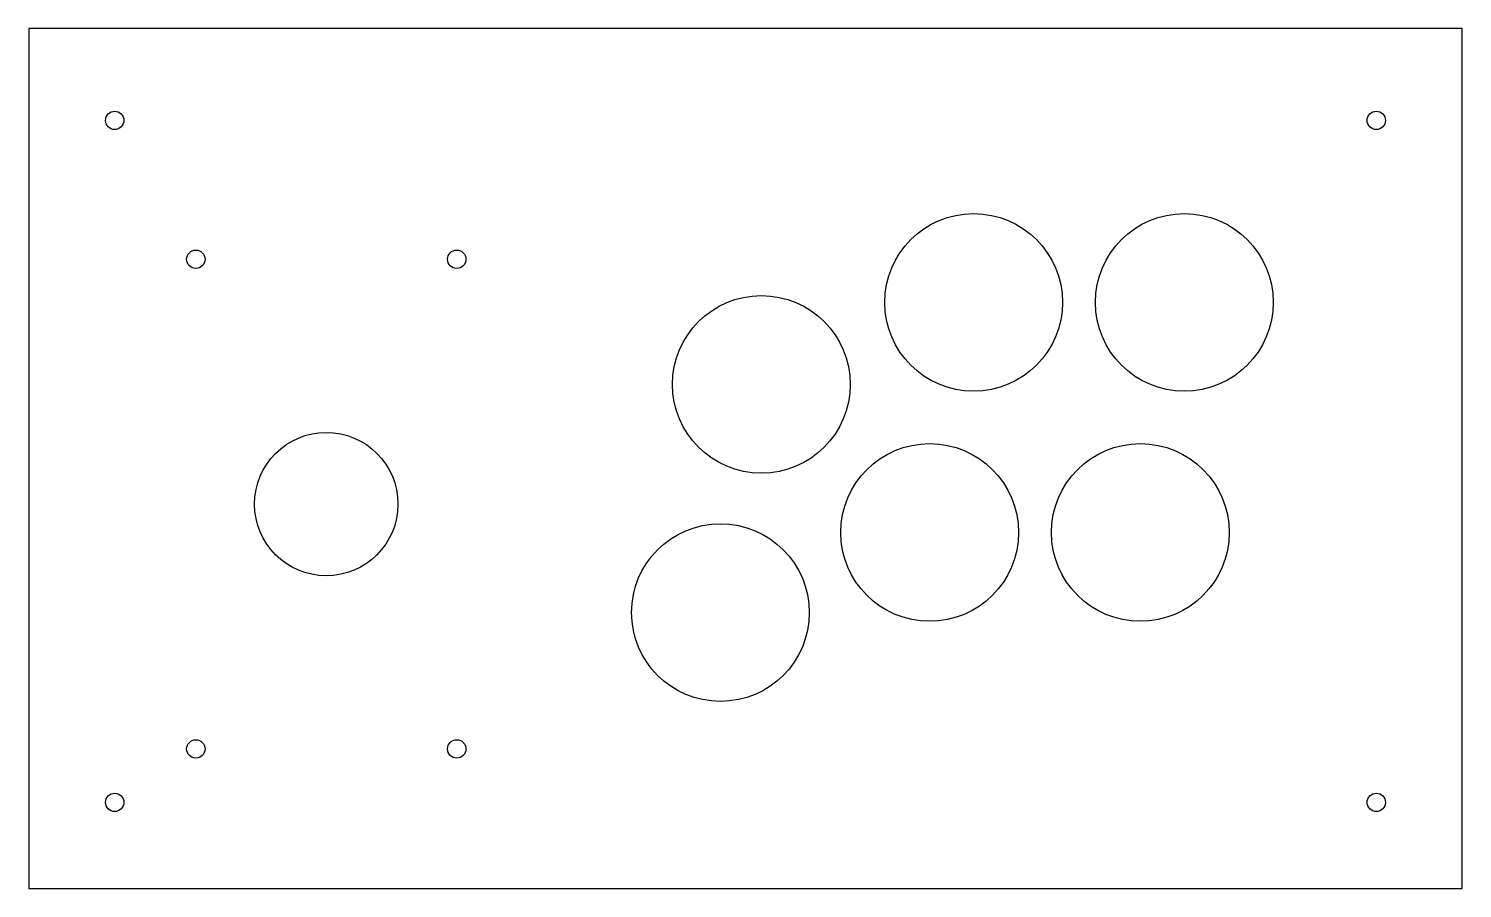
# Model space of a CAD drawing. Header units: millimetres. Extents: x -125 to 125, y -75 to 75.
import ezdxf

# ---------------------------------------------------------------- set-up
doc = ezdxf.new("R2010")
doc.units = ezdxf.units.MM

msp = doc.modelspace()

# ---------------------------------------------------------------- linework, layer by layer
at = {"color": 7, "linetype": 'Continuous', "lineweight": 25}
for p, q in [((-125, 75), (-125, -75)), ((125, 75), (-125, 75)), ((125, -75), (125, 75)), ((-125, -75), (125, -75))]:
    msp.add_line(p, q, dxfattribs=at)
for centre, radius in [((-110, 59), 1.6), ((110, 59), 1.6), ((39.78, 27.24), 15.5), ((76.52, 27.24), 15.5), ((-95.85, 34.77), 1.6), ((-50.35, 34.77), 1.6), ((2.77, 12.93), 15.5), ((-73.1, -7.95), 12.5), ((32.11, -12.91), 15.5), ((68.85, -12.91), 15.5), ((-4.37, -26.88), 15.5), ((-95.85, -50.67), 1.6), ((-50.35, -50.67), 1.6), ((-110, -60), 1.6), ((110, -60), 1.6)]:
    msp.add_circle(centre, radius, dxfattribs=at)

doc.saveas('drawing.dxf')
